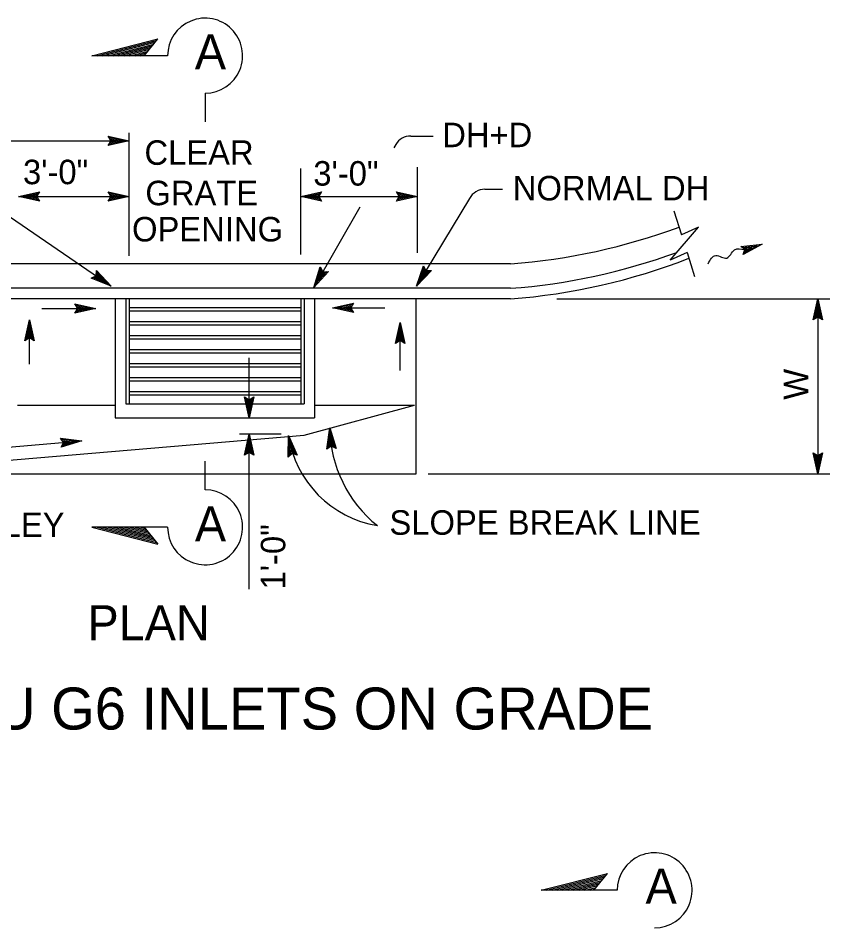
# Model space of a CAD drawing. Extents: x -894 to 866, y -472 to 714.
# Drawn here: x -520.6 to -288.6, y 154.5 to 414.4 of the extents above; entities that cross this region are included whole.
import ezdxf

# ---------------------------------------------------------------- set-up
doc = ezdxf.new("R2010")
doc.units = 0
for name, color, linetype in [('df_DETAIL-anno', 7, 'Continuous'), ('df_FLOW-LINE', 7, 'Continuous'), ('mc_CURB-GUTTER', 7, 'Continuous'), ('pp_PRESENTATION', 7, 'Continuous'), ('str_Concrete-A', 7, 'Continuous'), ('str_Misc-Steel-A', 7, 'Continuous')]:
    doc.layers.add(name, color=color, linetype=linetype)

msp = doc.modelspace()

# ---------------------------------------------------------------- linework, layer by layer
at = {"layer": 'df_DETAIL-anno'}
for p, q in [((-494.07, 379.41), (-494.87, 380.75)), ((-494.87, 380.75), (-494.87, 380.75)), ((-494.87, 380.75), (-488.87, 379.41)), ((-494.65, 380.4), (-490.25, 379.41)), ((-494.42, 380.04), (-491.63, 379.41)), ((-494.24, 379.69), (-493.01, 379.42)), ((-488.87, 346.5), (-488.87, 381.7)), ((-408.4, 380.77), (-401.99, 380.77)), ((-568.87, 379.41), (-488.87, 379.41)), ((-488.87, 379.41), (-494.87, 378.08)), ((-494.87, 378.08), (-494.07, 379.41)), ((-494.87, 378.08), (-494.87, 378.08)), ((-490.26, 379.41), (-494.63, 378.44)), ((-491.63, 379.41), (-494.46, 378.79)), ((-493.01, 379.42), (-494.22, 379.15)), ((-488.87, 379.41), (-488.87, 379.41)), ((-412.69, 378.35), (-413.23, 377.41)), ((-406.51, 347.44), (-406.51, 371.86)), ((-439.87, 346.92), (-439.87, 371.45)), ((-520.58, 363.5), (-514.58, 364.83)), ((-519.19, 363.51), (-514.81, 364.47)), ((-517.82, 363.5), (-514.99, 364.13)), ((-514.58, 364.83), (-515.38, 363.5)), ((-514.58, 364.83), (-514.58, 364.83)), ((-494.07, 363.5), (-494.87, 364.84)), ((-494.87, 364.84), (-494.87, 364.84)), ((-494.87, 364.84), (-488.87, 363.5)), ((-494.65, 364.49), (-490.25, 363.5)), ((-494.42, 364.13), (-491.63, 363.5)), ((-439.87, 363.5), (-433.87, 364.83)), ((-438.48, 363.51), (-434.1, 364.47)), ((-437.11, 363.5), (-434.28, 364.13)), ((-433.87, 364.83), (-434.67, 363.5)), ((-433.87, 364.83), (-433.87, 364.83)), ((-411.71, 363.5), (-412.51, 364.84)), ((-412.51, 364.84), (-412.51, 364.84)), ((-412.51, 364.84), (-406.51, 363.5)), ((-412.29, 364.49), (-407.89, 363.5)), ((-412.06, 364.13), (-409.27, 363.5)), ((-387.18, 365.58), (-382.15, 365.58)), ((-520.58, 363.5), (-488.87, 363.5)), ((-514.58, 362.16), (-520.58, 363.5)), ((-520.58, 363.5), (-520.58, 363.5)), ((-514.8, 362.52), (-519.2, 363.5)), ((-515.03, 362.88), (-517.82, 363.5)), ((-516.44, 363.5), (-515.23, 363.77)), ((-515.21, 363.22), (-516.44, 363.5)), ((-515.38, 363.5), (-514.58, 362.16)), ((-514.58, 362.16), (-514.58, 362.16)), ((-488.87, 363.5), (-494.87, 362.17)), ((-494.87, 362.17), (-494.07, 363.5)), ((-494.87, 362.17), (-494.87, 362.17)), ((-490.26, 363.5), (-494.63, 362.53)), ((-491.63, 363.5), (-494.46, 362.88)), ((-494.24, 363.78), (-493.01, 363.51)), ((-493.01, 363.51), (-494.22, 363.24)), ((-488.87, 363.5), (-488.87, 363.5)), ((-439.87, 363.5), (-406.51, 363.5)), ((-433.87, 362.16), (-439.87, 363.5)), ((-439.87, 363.5), (-439.87, 363.5)), ((-434.09, 362.52), (-438.49, 363.5)), ((-434.32, 362.88), (-437.11, 363.5)), ((-435.72, 363.5), (-434.52, 363.77)), ((-434.5, 363.22), (-435.72, 363.5)), ((-434.67, 363.5), (-433.87, 362.16)), ((-433.87, 362.16), (-433.87, 362.16)), ((-406.51, 363.5), (-412.51, 362.17)), ((-412.51, 362.17), (-411.71, 363.5)), ((-412.51, 362.17), (-412.51, 362.17)), ((-407.9, 363.5), (-412.27, 362.53)), ((-409.27, 363.5), (-412.1, 362.88)), ((-411.88, 363.78), (-410.65, 363.51)), ((-410.65, 363.51), (-411.86, 363.24)), ((-391.6, 362.93), (-406.74, 337.88)), ((-406.51, 363.5), (-406.51, 363.5)), ((-526.54, 360.1), (-494.02, 337.88)), ((-422.94, 360.46), (-436.09, 337.49)), ((-436.09, 337.49), (-434.27, 343.36)), ((-434.27, 343.36), (-434.27, 343.36)), ((-434.27, 343.36), (-433.51, 342)), ((-406.74, 337.88), (-404.77, 343.71)), ((-406.02, 339.08), (-404.58, 343.32)), ((-404.77, 343.71), (-404.77, 343.71)), ((-404.77, 343.71), (-404.05, 342.34)), ((-499.73, 340.17), (-498.31, 340.82)), ((-496.3, 339.45), (-498.99, 340.52)), ((-497.44, 340.23), (-498.59, 340.69)), ((-498.31, 340.82), (-498.22, 342.38)), ((-498.3, 341.15), (-497.44, 340.23)), ((-498.25, 341.53), (-496.3, 339.45)), ((-498.24, 341.96), (-495.16, 338.66)), ((-498.22, 342.38), (-498.22, 342.38)), ((-498.22, 342.38), (-494.02, 337.88)), ((-431.95, 342.03), (-436.09, 337.49)), ((-435.41, 338.7), (-434.07, 342.97)), ((-432.37, 342.02), (-435.41, 338.69)), ((-434.72, 339.88), (-433.86, 342.65)), ((-432.79, 341.99), (-434.72, 339.88)), ((-434.03, 341.08), (-433.66, 342.26)), ((-433.18, 342.01), (-434.03, 341.08)), ((-433.51, 342), (-431.95, 342.03)), ((-431.95, 342.03), (-431.95, 342.03)), ((-402.48, 342.33), (-406.74, 337.88)), ((-402.9, 342.33), (-406.02, 339.07)), ((-405.3, 340.25), (-404.38, 342.99)), ((-403.33, 342.31), (-405.3, 340.25)), ((-404.59, 341.43), (-404.19, 342.6)), ((-403.72, 342.34), (-404.59, 341.43)), ((-404.05, 342.34), (-402.48, 342.33)), ((-402.48, 342.33), (-402.48, 342.33)), ((-494.02, 337.88), (-499.73, 340.17)), ((-499.73, 340.17), (-499.73, 340.17)), ((-495.17, 338.67), (-499.33, 340.34)), ((-494.02, 337.88), (-494.02, 337.88)), ((-436.09, 337.49), (-436.09, 337.49)), ((-406.74, 337.88), (-406.74, 337.88)), ((-366.64, 334.23), (-288.6, 334.23)), ((-293.33, 328.23), (-291.99, 334.23)), ((-293.33, 328.23), (-291.99, 334.23)), ((-292.97, 328.44), (-291.99, 332.85)), ((-292.97, 328.44), (-291.99, 332.85)), ((-291.99, 334.23), (-291.99, 284.25)), ((-291.99, 334.23), (-291.99, 334.23)), ((-291.99, 334.23), (-290.66, 328.23)), ((-291.99, 334.23), (-291.99, 334.23)), ((-291.99, 334.23), (-290.66, 328.23)), ((-291.98, 332.84), (-291.02, 328.46)), ((-291.98, 332.84), (-291.02, 328.46)), ((-292.61, 328.68), (-291.99, 331.47)), ((-292.61, 328.68), (-291.99, 331.47)), ((-291.99, 331.47), (-291.36, 328.64)), ((-291.99, 331.47), (-291.36, 328.64)), ((-291.99, 329.03), (-293.33, 328.23)), ((-291.99, 329.03), (-293.33, 328.23)), ((-293.33, 328.23), (-293.33, 328.23)), ((-293.33, 328.23), (-293.33, 328.23)), ((-292.27, 328.85), (-291.99, 330.08)), ((-292.27, 328.85), (-291.99, 330.08)), ((-291.99, 330.08), (-291.72, 328.88)), ((-291.99, 330.08), (-291.72, 328.88)), ((-290.66, 328.23), (-291.99, 329.03)), ((-290.66, 328.23), (-291.99, 329.03)), ((-290.66, 328.23), (-290.66, 328.23)), ((-290.66, 328.23), (-290.66, 328.23)), ((-454.57, 300.23), (-454.57, 317.38)), ((-454.57, 300.23), (-455.9, 306.23)), ((-455.9, 306.23), (-455.9, 306.23)), ((-455.9, 306.23), (-454.57, 305.43)), ((-454.57, 301.62), (-455.54, 306)), ((-454.57, 303), (-455.19, 305.82)), ((-454.56, 304.38), (-454.83, 305.59)), ((-454.57, 305.43), (-453.23, 306.23)), ((-453.23, 306.23), (-454.57, 300.23)), ((-453.58, 306.02), (-454.57, 301.61)), ((-453.94, 305.78), (-454.57, 303)), ((-454.29, 305.61), (-454.56, 304.38)), ((-453.23, 306.23), (-453.23, 306.23)), ((-454.57, 300.23), (-454.57, 300.23)), ((-432.39, 291.25), (-431.53, 297.34)), ((-431.53, 297.34), (-431.53, 297.34)), ((-431.53, 297.34), (-429.73, 291.47)), ((-457.38, 295.68), (-445.46, 295.68)), ((-455.91, 289.57), (-454.57, 295.57)), ((-455.55, 289.79), (-454.57, 294.19)), ((-454.57, 251.3), (-454.57, 295.57)), ((-454.57, 295.57), (-454.57, 295.57)), ((-454.57, 295.57), (-453.24, 289.57)), ((-454.56, 294.18), (-453.6, 289.81)), ((-443.48, 289.02), (-443.38, 295.17)), ((-443.38, 295.17), (-443.38, 295.17)), ((-443.38, 295.17), (-440.87, 289.56)), ((-443.18, 289.31), (-443.1, 293.82)), ((-443.1, 293.81), (-441.27, 289.72)), ((-432.05, 291.5), (-431.42, 295.97)), ((-431.71, 291.76), (-431.31, 294.59)), ((-431.41, 295.96), (-430.11, 291.67)), ((-431.31, 294.59), (-430.46, 291.82)), ((-455.19, 290.02), (-454.57, 292.81)), ((-454.85, 290.2), (-454.57, 291.43)), ((-454.57, 292.81), (-453.94, 289.98)), ((-454.57, 291.43), (-454.3, 290.22)), ((-442.87, 289.61), (-442.83, 292.47)), ((-442.83, 292.47), (-441.64, 289.82)), ((-431.12, 292.16), (-432.39, 291.25)), ((-432.39, 291.25), (-432.39, 291.25)), ((-431.38, 291.96), (-431.2, 293.21)), ((-431.2, 293.21), (-430.84, 292.03)), ((-429.73, 291.47), (-431.12, 292.16)), ((-429.73, 291.47), (-429.73, 291.47)), ((-454.57, 290.37), (-455.91, 289.57)), ((-455.91, 289.57), (-455.91, 289.57)), ((-453.24, 289.57), (-454.57, 290.37)), ((-453.24, 289.57), (-453.24, 289.57)), ((-442.33, 290.08), (-443.48, 289.02)), ((-443.48, 289.02), (-443.48, 289.02)), ((-442.57, 289.85), (-442.55, 291.11)), ((-442.55, 291.11), (-442.04, 289.98)), ((-440.87, 289.56), (-442.33, 290.08)), ((-440.87, 289.56), (-440.87, 289.56)), ((-291.99, 284.25), (-293.32, 290.25)), ((-293.32, 290.25), (-293.32, 290.25)), ((-293.32, 290.25), (-291.99, 289.45)), ((-291.99, 284.25), (-293.32, 290.25)), ((-293.32, 290.25), (-293.32, 290.25)), ((-293.32, 290.25), (-291.99, 289.45)), ((-291.99, 285.64), (-292.96, 290.01)), ((-291.99, 285.64), (-292.96, 290.01)), ((-291.99, 287.01), (-292.61, 289.84)), ((-291.99, 287.01), (-292.61, 289.84)), ((-291.98, 288.39), (-292.25, 289.6)), ((-291.98, 288.39), (-292.25, 289.6)), ((-291.99, 289.45), (-290.65, 290.25)), ((-290.65, 290.25), (-291.99, 284.25)), ((-291.99, 289.45), (-290.65, 290.25)), ((-290.65, 290.25), (-291.99, 284.25)), ((-291, 290.03), (-291.99, 285.63)), ((-291, 290.03), (-291.99, 285.63)), ((-291.36, 289.8), (-291.99, 287.01)), ((-291.36, 289.8), (-291.99, 287.01)), ((-291.71, 289.62), (-291.98, 288.39)), ((-291.71, 289.62), (-291.98, 288.39)), ((-290.65, 290.25), (-290.65, 290.25)), ((-290.65, 290.25), (-290.65, 290.25)), ((-403.45, 284.25), (-288.6, 284.25)), ((-291.99, 284.25), (-291.99, 284.25)), ((-291.99, 284.25), (-291.99, 284.25))]:
    msp.add_line(p, q, dxfattribs=at)
for centre, radius, start, end in [((-408.4, 375.77), 5, 90, 148.9044), ((-387.18, 360.58), 5, 90, 151.9669), ((-395.22, 297.78), 36.33, 180.8404, 231.2722), ((-412.84, 299.92), 30.91, 188.8292, 260.495)]:
    msp.add_arc(centre, radius, start, end, dxfattribs=at)
at = {"layer": 'df_FLOW-LINE'}
for p, q in [((-314.02, 349.23), (-307.93, 349.84)), ((-312.91, 348.32), (-314.02, 349.23)), ((-313.69, 348.96), (-309.4, 349.39)), ((-313.37, 348.69), (-310.86, 348.94)), ((-307.93, 349.84), (-313.32, 346.93)), ((-313.32, 346.93), (-312.91, 348.32)), ((-309.4, 349.39), (-313.19, 347.35)), ((-310.86, 348.94), (-313.07, 347.75)), ((-313.04, 348.42), (-312.32, 348.49)), ((-312.32, 348.49), (-312.94, 348.16)), ((-312.91, 348.32), (-312.91, 348.32)), ((-307.93, 349.84), (-307.93, 349.84)), ((-313.32, 346.93), (-313.32, 346.93))]:
    msp.add_line(p, q, dxfattribs=at)
msp.add_spline([(-323.38, 344.28), (-321.17, 346.63), (-318.03, 345.91), (-315.82, 348.26), (-312.91, 348.32)], degree=3, dxfattribs=at)
at = {"layer": 'mc_CURB-GUTTER'}
for p, q in [((-333.15, 359.42), (-330.98, 352.54)), ((-329.41, 347.53), (-327.25, 340.64)), ((-379.87, 344.25), (-616.87, 344.25)), ((-379.87, 337.25), (-619.66, 337.25)), ((-379.87, 334.25), (-616.87, 334.25))]:
    msp.add_line(p, q, dxfattribs=at)
msp.add_lwpolyline([(-329.41, 347.53), (-334.22, 345.33), (-326.17, 354.73), (-330.98, 352.54)], dxfattribs=at)
for centre, end in [((-392.97, 520.01), 290.3501), ((-393.01, 513.01), 290.1344), ((-393.01, 510.01), 291.3367)]:
    msp.add_arc(centre, 176.25, 274.2764, end, dxfattribs=at)
at = {"layer": 'pp_PRESENTATION'}
for p, q in [((-499.61, 403.73), (-480.66, 408.56)), ((-484.58, 403.73), (-480.66, 408.56)), ((-498.06, 403.73), (-481.07, 408.06)), ((-496.5, 403.73), (-481.47, 407.56)), ((-494.94, 403.73), (-481.88, 407.06)), ((-493.38, 403.73), (-482.29, 406.55)), ((-491.82, 403.73), (-482.69, 406.05)), ((-490.26, 403.73), (-483.1, 405.55)), ((-477.91, 403.73), (-499.61, 403.73)), ((-488.7, 403.73), (-483.5, 405.05)), ((-487.15, 403.73), (-483.91, 404.55)), ((-485.59, 403.73), (-484.31, 404.05)), ((-467.19, 393.01), (-467.19, 384.86)), ((-503.59, 331.47), (-504.39, 332.81)), ((-504.39, 332.81), (-504.39, 332.81)), ((-504.39, 332.81), (-498.39, 331.47)), ((-430.78, 331.72), (-424.78, 333.05)), ((-424.78, 333.05), (-425.58, 331.72)), ((-424.78, 333.05), (-424.78, 333.05)), ((-513.85, 331.47), (-498.39, 331.47)), ((-498.39, 331.47), (-504.39, 330.14)), ((-504.39, 330.14), (-503.59, 331.47)), ((-504.39, 330.14), (-504.39, 330.14)), ((-504.17, 332.45), (-499.77, 331.47)), ((-499.78, 331.46), (-504.15, 330.49)), ((-501.15, 331.47), (-503.98, 330.84)), ((-503.94, 332.09), (-501.15, 331.47)), ((-503.76, 331.74), (-502.53, 331.47)), ((-502.53, 331.47), (-503.74, 331.2)), ((-498.39, 331.47), (-498.39, 331.47)), ((-430.78, 331.72), (-415.8, 331.72)), ((-424.78, 330.38), (-430.78, 331.72)), ((-430.78, 331.72), (-430.78, 331.72)), ((-425, 330.74), (-429.4, 331.72)), ((-429.39, 331.73), (-425.02, 332.69)), ((-428.02, 331.72), (-425.2, 332.35)), ((-425.23, 331.1), (-428.02, 331.72)), ((-426.64, 331.72), (-425.43, 331.99)), ((-425.41, 331.45), (-426.64, 331.72)), ((-425.58, 331.72), (-424.78, 330.38)), ((-424.78, 330.38), (-424.78, 330.38)), ((-518.71, 322.27), (-517.37, 328.27)), ((-517.37, 315.61), (-517.37, 328.27)), ((-517.37, 328.27), (-517.37, 328.27)), ((-517.37, 328.27), (-516.04, 322.27)), ((-518.35, 322.49), (-517.37, 326.89)), ((-517.99, 322.72), (-517.37, 325.51)), ((-517.37, 326.88), (-516.4, 322.51)), ((-517.37, 325.51), (-516.74, 322.69)), ((-412.77, 321.5), (-411.43, 327.5)), ((-412.42, 321.72), (-411.43, 326.12)), ((-411.43, 313.81), (-411.43, 327.5)), ((-411.43, 327.5), (-411.43, 327.5)), ((-411.43, 327.5), (-410.1, 321.5)), ((-411.43, 326.11), (-410.46, 321.73)), ((-517.37, 323.07), (-518.71, 322.27)), ((-517.65, 322.9), (-517.37, 324.13)), ((-517.37, 324.13), (-517.1, 322.92)), ((-516.04, 322.27), (-517.37, 323.07)), ((-412.06, 321.95), (-411.44, 324.74)), ((-411.71, 322.13), (-411.44, 323.36)), ((-411.44, 324.74), (-410.81, 321.91)), ((-411.44, 323.36), (-411.17, 322.15)), ((-518.71, 322.27), (-518.71, 322.27)), ((-516.04, 322.27), (-516.04, 322.27)), ((-411.43, 322.3), (-412.77, 321.5)), ((-412.77, 321.5), (-412.77, 321.5)), ((-410.1, 321.5), (-411.43, 322.3)), ((-410.1, 321.5), (-410.1, 321.5)), ((-507.65, 293.21), (-508.56, 294.48)), ((-508.56, 294.48), (-508.56, 294.48)), ((-508.56, 294.48), (-502.47, 293.67)), ((-508.31, 294.14), (-503.84, 293.55)), ((-508.05, 293.8), (-505.22, 293.43)), ((-523.52, 291.82), (-502.47, 293.67)), ((-502.47, 293.67), (-508.33, 291.82)), ((-508.33, 291.82), (-507.65, 293.21)), ((-508.33, 291.82), (-508.33, 291.82)), ((-503.85, 293.54), (-508.12, 292.2)), ((-505.22, 293.43), (-507.98, 292.56)), ((-507.84, 293.47), (-506.59, 293.31)), ((-506.59, 293.31), (-507.78, 292.94)), ((-502.47, 293.67), (-502.47, 293.67)), ((-467.19, 279.69), (-467.19, 287.84)), ((-499.61, 268.98), (-480.66, 264.15)), ((-477.91, 268.98), (-499.61, 268.98)), ((-498.05, 268.98), (-481.07, 264.65)), ((-496.5, 268.98), (-481.47, 265.15)), ((-494.94, 268.98), (-481.88, 265.65)), ((-493.38, 268.98), (-482.29, 266.15)), ((-491.82, 268.98), (-482.69, 266.65)), ((-490.26, 268.98), (-483.1, 267.15)), ((-488.7, 268.98), (-483.5, 267.65)), ((-487.15, 268.98), (-483.91, 268.15)), ((-485.59, 268.98), (-484.31, 268.65)), ((-484.58, 268.98), (-480.66, 264.15)), ((-371.11, 165.23), (-352.17, 170.06)), ((-369.56, 165.23), (-352.57, 169.56)), ((-368, 165.23), (-352.98, 169.06)), ((-356.08, 165.23), (-352.17, 170.06)), ((-366.44, 165.23), (-353.38, 168.56)), ((-364.88, 165.23), (-353.79, 168.06)), ((-363.32, 165.23), (-354.19, 167.56)), ((-361.77, 165.23), (-354.6, 167.06)), ((-360.21, 165.23), (-355.01, 166.56)), ((-349.41, 165.23), (-371.11, 165.23)), ((-358.65, 165.23), (-355.41, 166.06)), ((-357.09, 165.23), (-355.82, 165.56))]:
    msp.add_line(p, q, dxfattribs=at)
for centre, start, end in [((-467.19, 403.73), 269.9995, 180), ((-467.19, 268.98), 180, 90.0005), ((-338.69, 165.23), 269.9995, 180)]:
    msp.add_arc(centre, 10.72, start, end, dxfattribs=at)
at = {"layer": 'str_Concrete-A'}
for p, q in [((-492.87, 334.25), (-492.87, 300.23)), ((-435.87, 334.25), (-435.87, 300.23)), ((-406.87, 284.25), (-406.87, 334.25)), ((-520.87, 303.85), (-492.87, 303.85)), ((-438.87, 295.25), (-407.29, 303.85)), ((-435.87, 303.85), (-407.32, 303.85)), ((-492.87, 300.23), (-435.87, 300.23)), ((-568.87, 284.25), (-438.87, 295.25)), ((-568.87, 284.25), (-406.87, 284.25))]:
    msp.add_line(p, q, dxfattribs=at)
at = {"layer": 'str_Misc-Steel-A'}
for p, q in [((-489.87, 334.25), (-489.87, 304.25)), ((-488.87, 334.25), (-488.87, 304.25)), ((-439.87, 334.25), (-439.87, 304.25)), ((-438.87, 334.25), (-438.87, 304.25)), ((-488.87, 331.78), (-439.87, 331.78)), ((-488.87, 330.78), (-439.87, 330.78)), ((-488.87, 327.78), (-439.87, 327.78)), ((-488.87, 326.78), (-439.87, 326.78)), ((-488.87, 323.78), (-439.87, 323.78)), ((-488.87, 322.78), (-439.87, 322.78)), ((-488.87, 319.78), (-439.87, 319.78)), ((-488.87, 318.78), (-439.87, 318.78)), ((-488.87, 315.78), (-439.87, 315.78)), ((-488.87, 314.78), (-439.87, 314.78)), ((-488.87, 311.78), (-439.87, 311.78)), ((-488.87, 310.78), (-439.87, 310.78)), ((-488.87, 306.78), (-439.87, 306.78)), ((-488.83, 307.78), (-439.87, 307.78)), ((-489.87, 304.25), (-458.32, 304.25)), ((-458.32, 304.25), (-438.87, 304.25))]:
    msp.add_line(p, q, dxfattribs=at)

# ---------------------------------------------------------------- texts
at = {"layer": 'df_DETAIL-anno'}
for s, height, p in [('DH+D', 7, (-399.4, 377.58)), ('CLEAR', 7, (-484.53, 372.54)), ('3\'-0"', 7, (-519.25, 367)), ('3\'-0"', 7, (-436.25, 366.6)), ('NORMAL DH', 7, (-379.23, 362.37)), ('GRATE', 7, (-484.27, 360.99)), ('OPENING', 7, (-488.08, 350.64)), ('VALLEY', 7, (-542.77, 266.19)), ('SLOPE BREAK LINE', 7, (-414.49, 266.83)), ('PLAN', 10, (-500.81, 236.7)), ('TYPE G0 AND G1 THRU G6 INLETS ON GRADE', 12, (-696.67, 211.17))]:
    msp.add_text(s, height=height, dxfattribs=at).set_placement(p)
for s, p in [('W', (-294.78, 305.41)), ('1\'-0"', (-444.26, 251.21))]:
    msp.add_text(s, height=7, rotation=90, dxfattribs=at).set_placement(p)
at = {"layer": 'pp_PRESENTATION'}
for p in [(-470.13, 399.86), (-470.11, 264.93), (-341.28, 161.46)]:
    msp.add_text('A', height=10, dxfattribs=at).set_placement(p)

doc.saveas('drawing.dxf')
